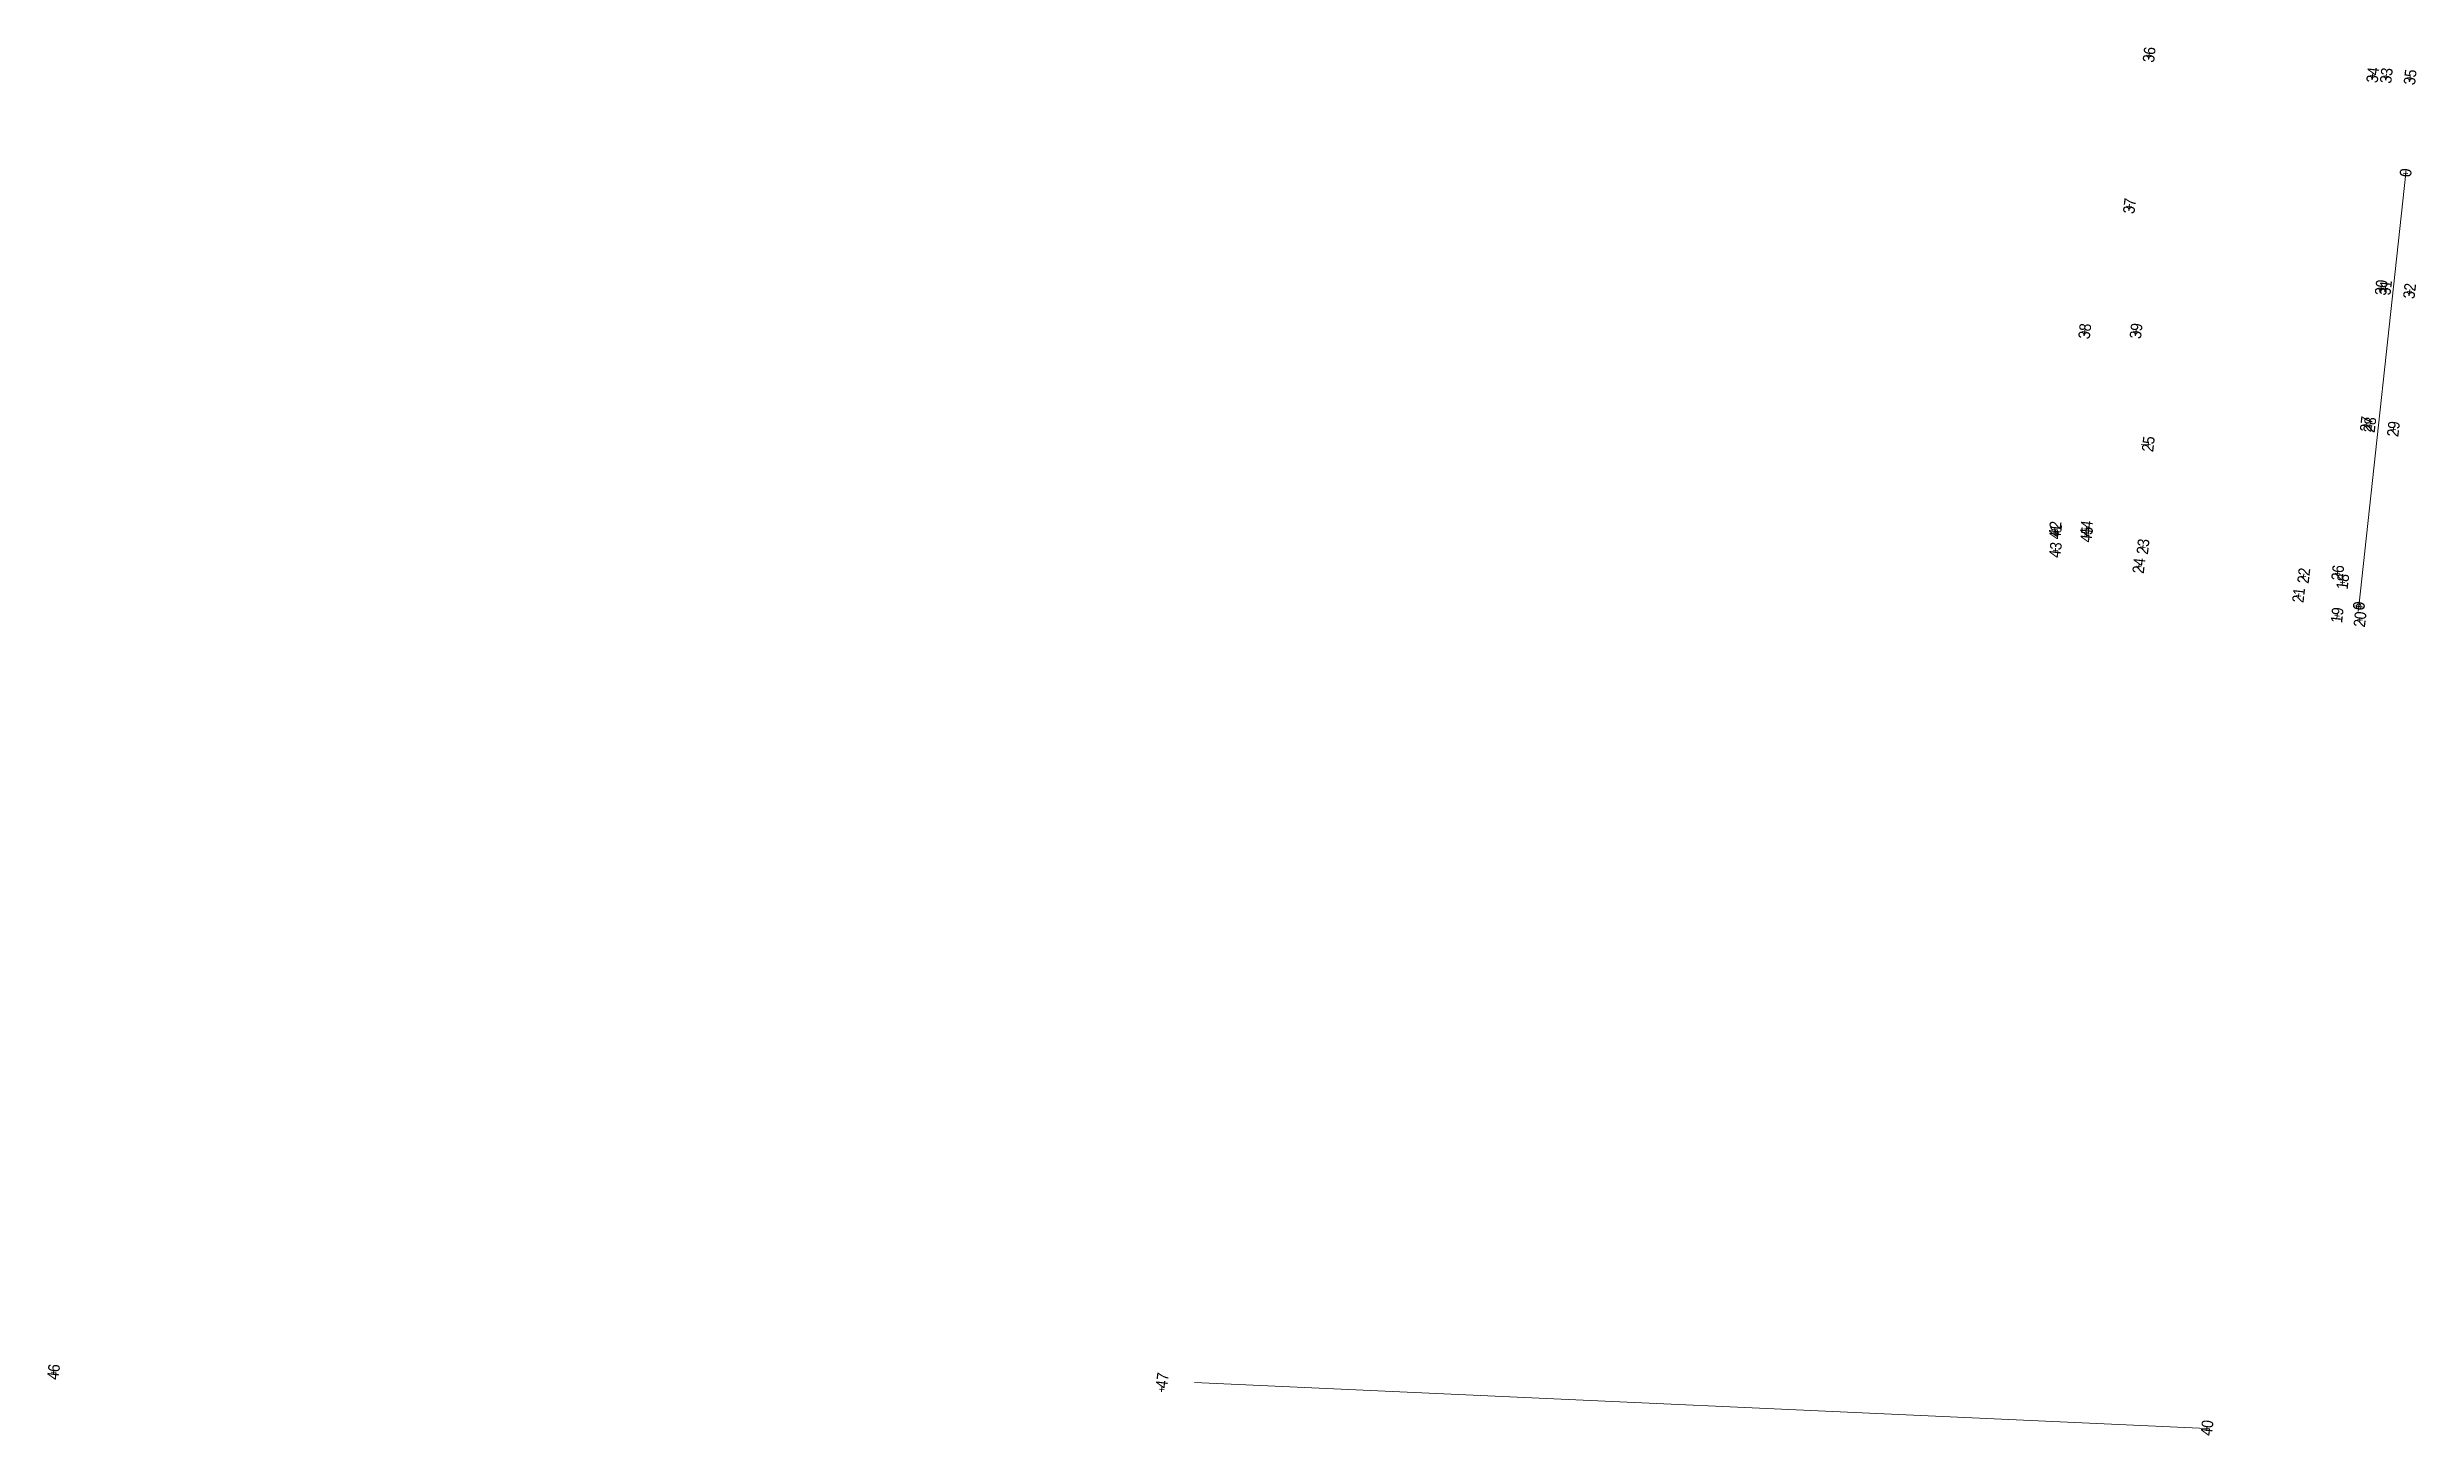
# Model space of a CAD drawing. Header units: metres. Extents: x 538527 to 538833, y 1836835 to 1837014.
import ezdxf
from ezdxf.enums import TextEntityAlignment as Align

# ---------------------------------------------------------------- set-up
doc = ezdxf.new("R2010")
doc.units = ezdxf.units.M
doc.header["$LTSCALE"] = 0.6
for name, color, linetype, lineweight in [('10', 7, 'Continuous', 13), ('11', 7, 'Continuous', 13), ('15', 7, 'Continuous', 13), ('2', 7, 'Continuous', 13)]:
    doc.layers.add(name, color=color, linetype=linetype, lineweight=lineweight)
doc.layers.add('12', color=7, linetype='Continuous')

msp = doc.modelspace()

# ---------------------------------------------------------------- hatches: boundary and pattern name
at = {"layer": '10'}
msp.add_hatch(color=256, dxfattribs=at).paths.add_polyline_path([(538825.8254, 1836941.8223, 1), (538825.8084, 1836941.6733, 1)])

# ---------------------------------------------------------------- linework, layer by layer
for p, q in [((538825.89, 1836942.38), (538825.86, 1836942.06)), ((538825.19, 1836941.82), (538825.51, 1836941.79)), ((538825.79, 1836941.44), (538825.75, 1836941.12)), ((538826.13, 1836941.72), (538826.45, 1836941.68))]:
    msp.add_line(p, q, dxfattribs=at)
for radius in [0.3125, 0.075]:
    msp.add_circle((538825.8169, 1836941.7478), radius, dxfattribs=at)
at = {"layer": '11'}
for p, q in [((538798.4, 1837013), (538799.02, 1837012.93)), ((538798.74, 1837013.27), (538798.68, 1837012.66)), ((538827.3, 1837010.38), (538827.92, 1837010.31)), ((538827.64, 1837010.65), (538827.56, 1837010.04)), ((538829.07, 1837010.31), (538829.7, 1837010.23)), ((538829.41, 1837010.58), (538829.33, 1837009.95)), ((538832.13, 1837010.1), (538832.74, 1837010.03)), ((538832.48, 1837010.39), (538832.4, 1837009.76)), ((538831.57, 1836997.76), (538832.18, 1836997.69)), ((538831.91, 1836998.04), (538831.84, 1836997.41)), ((538795.86, 1836993.47), (538796.48, 1836993.39)), ((538796.2, 1836993.73), (538796.12, 1836993.11)), ((538828.4, 1836982.92), (538829.02, 1836982.85)), ((538828.74, 1836983.19), (538828.68, 1836982.58)), ((538828.94, 1836982.91), (538829.57, 1836982.83)), ((538829.3, 1836983.17), (538829.23, 1836982.56)), ((538832.06, 1836982.46), (538832.68, 1836982.39)), ((538832.41, 1836982.73), (538832.34, 1836982.11)), ((538790.07, 1836977.27), (538790.69, 1836977.2)), ((538790.42, 1836977.55), (538790.35, 1836976.93)), ((538796.72, 1836977.31), (538797.33, 1836977.24)), ((538797.06, 1836977.58), (538796.99, 1836976.95)), ((538826.47, 1836965.26), (538827.09, 1836965.19)), ((538826.82, 1836965.53), (538826.74, 1836964.91)), ((538826.91, 1836965.17), (538827.53, 1836965.1)), ((538827.27, 1836965.45), (538827.19, 1836964.83)), ((538829.97, 1836964.63), (538830.6, 1836964.56)), ((538830.32, 1836964.9), (538830.25, 1836964.28)), ((538798.27, 1836962.69), (538798.9, 1836962.62)), ((538798.63, 1836962.96), (538798.56, 1836962.34)), ((538786.23, 1836951.71), (538786.85, 1836951.64)), ((538786.3, 1836951.35), (538786.92, 1836951.28)), ((538786.57, 1836951.99), (538786.5, 1836951.37)), ((538786.64, 1836951.63), (538786.57, 1836951.01)), ((538790.27, 1836951.8), (538790.89, 1836951.73)), ((538790.62, 1836952.07), (538790.55, 1836951.45)), ((538786.3, 1836949.01), (538786.92, 1836948.94)), ((538786.64, 1836949.29), (538786.57, 1836948.67)), ((538790.32, 1836951.01), (538790.93, 1836950.94)), ((538790.66, 1836951.28), (538790.59, 1836950.65)), ((538797.61, 1836949.44), (538798.23, 1836949.37)), ((538797.95, 1836949.71), (538797.88, 1836949.09)), ((538797.08, 1836946.96), (538797.71, 1836946.89)), ((538797.43, 1836947.23), (538797.36, 1836946.61)), ((538818.38, 1836945.68), (538818.99, 1836945.61)), ((538818.72, 1836945.95), (538818.65, 1836945.34)), ((538822.76, 1836946.06), (538823.39, 1836945.99)), ((538823.11, 1836946.33), (538823.03, 1836945.71)), ((538823.76, 1836945.19), (538823.69, 1836944.56)), ((538817.71, 1836943.15), (538818.33, 1836943.08)), ((538818.06, 1836943.43), (538817.99, 1836942.81)), ((538823.42, 1836944.91), (538824.03, 1836944.84)), ((538822.71, 1836940.58), (538823.33, 1836940.51)), ((538823.05, 1836940.85), (538822.98, 1836940.23)), ((538825.51, 1836941.79), (538826.13, 1836941.72)), ((538825.67, 1836940.05), (538826.3, 1836939.98)), ((538825.86, 1836942.06), (538825.79, 1836941.44)), ((538826.01, 1836940.32), (538825.93, 1836939.69)), ((538527.55, 1836842.79), (538528.17, 1836842.72)), ((538527.9, 1836843.07), (538527.83, 1836842.45)), ((538670.8, 1836840.62), (538671.42, 1836840.55)), ((538671.14, 1836840.9), (538671.06, 1836840.27)), ((538805.88, 1836835.56), (538806.51, 1836835.49)), ((538806.22, 1836835.84), (538806.15, 1836835.21))]:
    msp.add_line(p, q, dxfattribs=at)
at = {"layer": '15'}
msp.add_line((538798.6, 1836962.66), (538797.71, 1836962.7), dxfattribs=at)
at = {"layer": '2'}
for p, q in [((538825.82, 1836941.75), (538831.88, 1836997.75)), ((538675.33, 1836841.47), (538806.19, 1836835.53))]:
    msp.add_line(p, q, dxfattribs=at)

# ---------------------------------------------------------------- texts
at = {"layer": '12'}
for s, rotation, width, p in [('36', 83.482, 0.9, (538799.4671, 1837012.9749)), ('34', 83.482, 0.9, (538828.3677, 1837010.3399)), ('33', 83.482, 0.9, (538830.1231, 1837010.2699)), ('35', 83.482, 0.9, (538833.1942, 1837010.0699)), ('37', 83.482, 0.9, (538796.9248, 1836993.4249)), ('30', 83.482, 0.9, (538829.4677, 1836982.8799)), ('31', 83.482, 0.85, (538830.018, 1836982.8749)), ('32', 83.482, 0.9, (538833.1271, 1836982.4349)), ('38', 83.482, 0.9, (538791.1448, 1836977.2449)), ('39', 83.482, 0.9, (538797.7765, 1836977.2699)), ('25', 83.482, 0.9, (538799.3542, 1836962.6599)), ('27', 83.482, 0.9, (538827.5348, 1836965.2349)), ('28', 83.482, 0.9, (538827.9848, 1836965.1449)), ('29', 83.482, 0.9, (538831.0365, 1836964.5999)), ('42', 83.482, 0.9, (538787.2971, 1836951.6849)), ('41', 83.482, 0.85, (538787.368, 1836951.3249)), ('44', 83.482, 0.9, (538791.3377, 1836951.7599)), ('45', 83.482, 0.9, (538791.3842, 1836950.9699)), ('43', 83.482, 0.9, (538787.3531, 1836948.9799)), ('23', 83.482, 0.9, (538798.6731, 1836949.4099)), ('24', 83.482, 0.9, (538798.1377, 1836946.9299)), ('22', 83.482, 0.9, (538819.4471, 1836945.6549)), ('26', 83.482, 0.9, (538823.8371, 1836946.0249)), ('18', 83.482, 0.9, (538824.4848, 1836944.8849)), ('21', 83.482, 0.85, (538818.778, 1836943.1249)), ('19', 83.482, 0.9, (538823.7665, 1836940.5499)), ('20', 83.482, 0.9, (538826.7177, 1836940.0099)), ('46', 83.482, 0.9, (538528.6171, 1836842.7649)), ('47', 83.027, 0.9, (538671.9134, 1836841.6589)), ('40', 83.482, 0.9, (538806.9477, 1836835.5299))]:
    msp.add_text(s, height=1.5, rotation=rotation, dxfattribs=dict(at, width=width)).set_placement(p, align=Align.CENTER)
for p in [(538832.6217, 1836997.7199), (538826.5817, 1836941.7499)]:
    msp.add_text('0', height=1.5, rotation=83.482, dxfattribs=at).set_placement(p, align=Align.CENTER)

doc.saveas('drawing.dxf')
